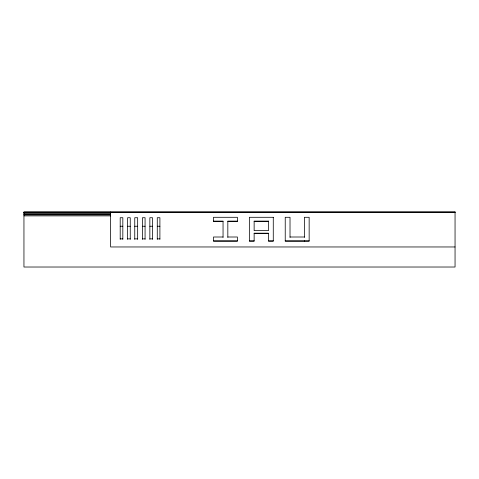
<?xml version="1.0" encoding="UTF-8"?>
<svg xmlns="http://www.w3.org/2000/svg" width="479" height="479" viewBox="0 0 479 479"><rect width="100%" height="100%" fill="white"/><g stroke="black" fill="none" stroke-linecap="round" stroke-linejoin="round"><path stroke-width="0.72" d="M455.05 212.005L23.95 212.005L23.95 267.019L455.05 267.019L455.05 211.981M23.95 212.101L455.05 212.101M23.95 212.365L455.05 212.365M23.95 212.604L110.631 212.604M23.95 213.203L110.631 213.203M23.95 214.185L110.631 214.185M23.95 214.826L110.631 214.826M23.95 215.873L110.631 215.873M213.478 221.106L223.046 221.106L223.046 237.434M237.398 221.106L227.83 221.106L227.83 237.434M223.046 221.537L213.478 221.537L213.478 217.292L237.398 217.292L237.398 221.537L227.83 221.537M254.139 221.537L268.491 221.537M120.199 226.244L122.828 226.244M127.612 226.244L130.246 226.244M134.755 226.244L137.659 226.244M142.443 226.244L145.071 226.244M149.855 226.244L152.49 226.244M157.274 226.244L159.902 226.244M254.139 233.62L268.491 233.62M223.046 237.003L213.478 237.003L213.478 241.248L237.398 241.248L237.398 237.003L227.83 237.003M290.017 237.003L304.369 237.003M120.199 238.883L122.828 238.883M127.612 238.883L130.246 238.883M134.755 238.883L137.659 238.883M142.443 238.883L145.071 238.883M149.855 238.883L152.49 238.883M157.274 238.883L159.902 238.883M213.478 240.817L237.398 240.817M249.355 240.817L254.139 240.817M268.491 240.817L273.275 240.817M285.233 240.817L309.153 240.817M455.05 246.966L110.631 246.966L110.631 212.005M304.369 237.434L304.369 217.292L309.153 217.292L309.153 241.248L285.233 241.248L285.233 217.292L290.017 217.292L290.017 237.434M304.369 240.817L304.369 241.248M159.902 239.38L159.902 217.723L157.274 217.723L157.274 239.38M152.49 239.38L152.49 217.723L149.855 217.723L149.855 239.38M145.071 239.38L145.071 217.723L142.443 217.723L142.443 239.38M137.659 239.38L137.659 217.723L134.755 217.723L134.755 239.38M130.246 239.38L130.246 217.723L127.612 217.723L127.612 239.38M122.828 239.38L122.828 217.723L120.199 217.723L120.199 239.38M273.275 217.292L249.355 217.292L249.355 241.248L254.139 241.248L254.139 233.189L268.491 233.189L268.491 241.248L273.275 241.248L273.275 217.292M268.491 221.106L254.139 221.106L254.139 230.638L268.491 230.638L268.491 221.106"/></g></svg>
